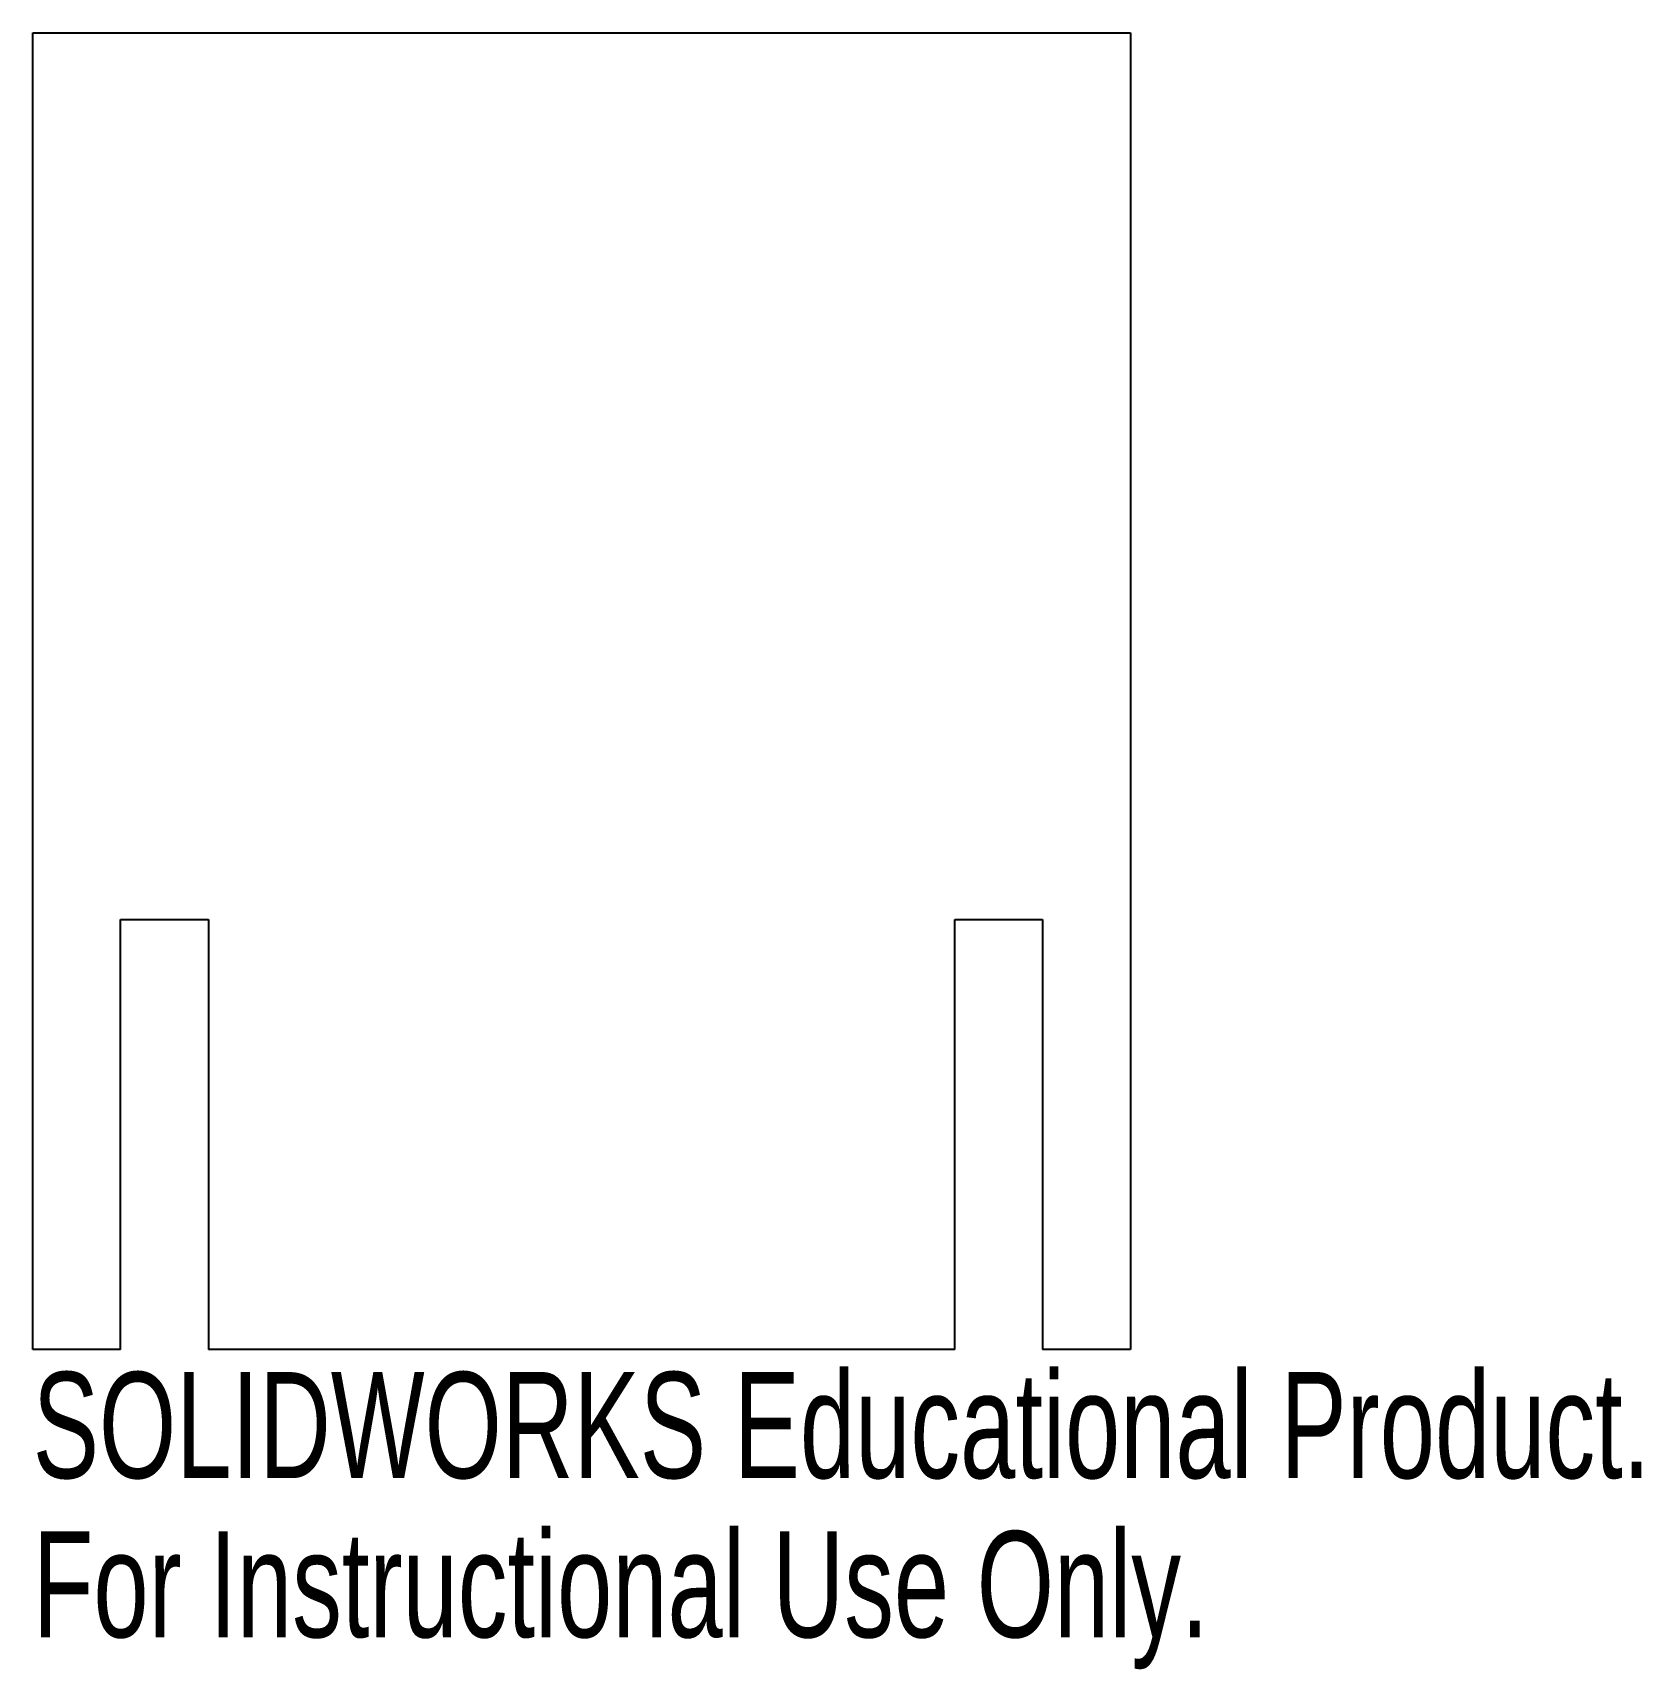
# Model space of a CAD drawing. Header units: millimetres. Extents: x -25 to 48.3, y -44.6 to 30.
import ezdxf

# ---------------------------------------------------------------- set-up
doc = ezdxf.new("R2010")
doc.units = ezdxf.units.MM
doc.styles.add('SLDTEXTSTYLE0', font='TXT', dxfattribs={"width": 0.7})

msp = doc.modelspace()

# ---------------------------------------------------------------- linework, layer by layer
at = {"color": 7, "linetype": 'Continuous'}
for p, q in [((-25, 30), (25, 30)), ((-25, -30), (-25, 30)), ((25, 30), (25, -30)), ((-21, -30), (-21, -10.4)), ((-21, -10.4), (-17, -10.4)), ((-17, -10.4), (-17, -30)), ((17, -30), (17, -10.4)), ((17, -10.4), (21, -10.4)), ((21, -10.4), (21, -30)), ((-21, -30), (-25, -30)), ((17, -30), (-17, -30)), ((25, -30), (21, -30))]:
    msp.add_line(p, q, dxfattribs=at)

# ---------------------------------------------------------------- texts
at = {"color": 7, "linetype": 'Continuous', "char_height": 4.83362, "attachment_point": 1, "style": 'SLDTEXTSTYLE0'}
for s, insert in [('SOLIDWORKS Educational Product.', (-25, -31.02)), ('For Instructional Use Only.', (-25, -38.27))]:
    msp.add_mtext(s, dxfattribs=dict(at, insert=insert))

doc.saveas('drawing.dxf')
